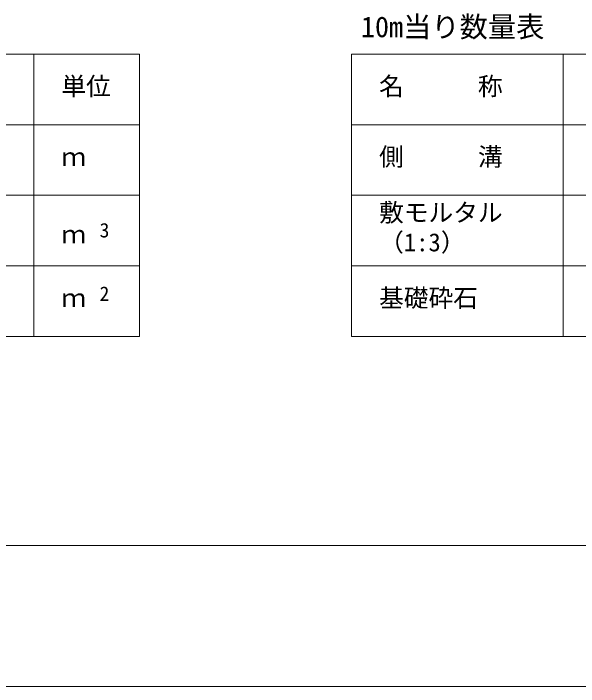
# Model space of a CAD drawing. Units: millimetres, scale not verified. Extents: x 0 to 84100, y 0 to 59400.
# Drawn here: x 52498 to 60502, y 0 to 9540 of the extents above; entities that cross this region are included whole.
import ezdxf
from ezdxf.enums import TextEntityAlignment as Align

# ---------------------------------------------------------------- set-up
doc = ezdxf.new("R2010")
doc.units = ezdxf.units.MM
doc.header["$LTSCALE"] = 100
for name, color, linetype, lineweight in [('D-MTR-FRAM（材料表図枠）', 2, 'Continuous', 18), ('D-TTL(外枠）', 2, 'Continuous', 18), ('DEFPOINTS_2', 8, 'Continuous', 18)]:
    doc.layers.add(name, color=color, linetype=linetype, lineweight=lineweight)
doc.layers.add('D-MTR-TXT(文字列）', color=7, linetype='Continuous')
doc.layers.add('D-MTR（材料表タイトル）', color=7, linetype='Continuous')
doc.styles.add('ＭＳ ゴシック', font='')
doc.styles.get('ＭＳ ゴシック').set_extended_font_data('MS Gothic')

msp = doc.modelspace()

# ---------------------------------------------------------------- linework, layer by layer
at = {"layer": 'D-MTR-FRAM（材料表図枠）'}
for p, q in [((40284.6, 8963), (54284.6, 8963)), ((52784.6, 5763), (52784.6, 8963)), ((52784.6, 4963), (52784.6, 8963)), ((54284.6, 4963), (54284.6, 8963)), ((57284.6, 8963), (71284.6, 8963)), ((57284.6, 4963), (57284.6, 8963)), ((60284.6, 4963), (60284.6, 8963)), ((40284.6, 7963), (54284.6, 7963)), ((57284.6, 7963), (71284.6, 7963)), ((40284.6, 6963), (54284.6, 6963)), ((57284.6, 6963), (71284.6, 6963)), ((40284.6, 5963), (54284.6, 5963)), ((57284.6, 5963), (71284.6, 5963)), ((40284.6, 4963), (54284.6, 4963)), ((57284.6, 4963), (71284.6, 4963))]:
    msp.add_line(p, q, dxfattribs=at)
at = {"layer": 'D-TTL(外枠）'}
msp.add_line((81800, 2000), (2300, 2000), dxfattribs=at)
at = {"layer": 'DEFPOINTS_2'}
msp.add_line((0, 0), (84100, 0), dxfattribs=at)

# ---------------------------------------------------------------- texts
at = {"layer": 'D-MTR-TXT(文字列）', "style": 'ＭＳ ゴシック'}
for s, height, p in [('単位', 256.6, (53176.9, 8303.3)), ('名\u3000\u3000\u3000称', 256.6, (57676.9, 8303.3)), ('側\u3000\u3000\u3000溝', 256.6, (57676.9, 7303.3)), ('ｍ', 256.6, (53176.9, 7303.3)), ('敷モルタル', 256.6, (57676.9, 6513.3)), ('3', 205.3, (53717.1, 6303.8)), ('ｍ', 256.6, (53176.9, 6203.3)), ('（1:3）', 256.6, (57676.9, 6091.1)), ('2', 205.3, (53717.1, 5403.8)), ('基礎砕石', 256.6, (57676.9, 5303.3)), ('ｍ', 256.6, (53176.9, 5303.3))]:
    msp.add_text(s, height=height, dxfattribs=at).set_placement(p, align=Align.BOTTOM_LEFT)
at = {"layer": 'D-MTR（材料表タイトル）', "style": 'ＭＳ ゴシック'}
msp.add_text('10m当り数量表', height=293.3, dxfattribs=at).set_placement((57418.8, 9115.5), align=Align.BOTTOM_LEFT)

doc.saveas('drawing.dxf')
